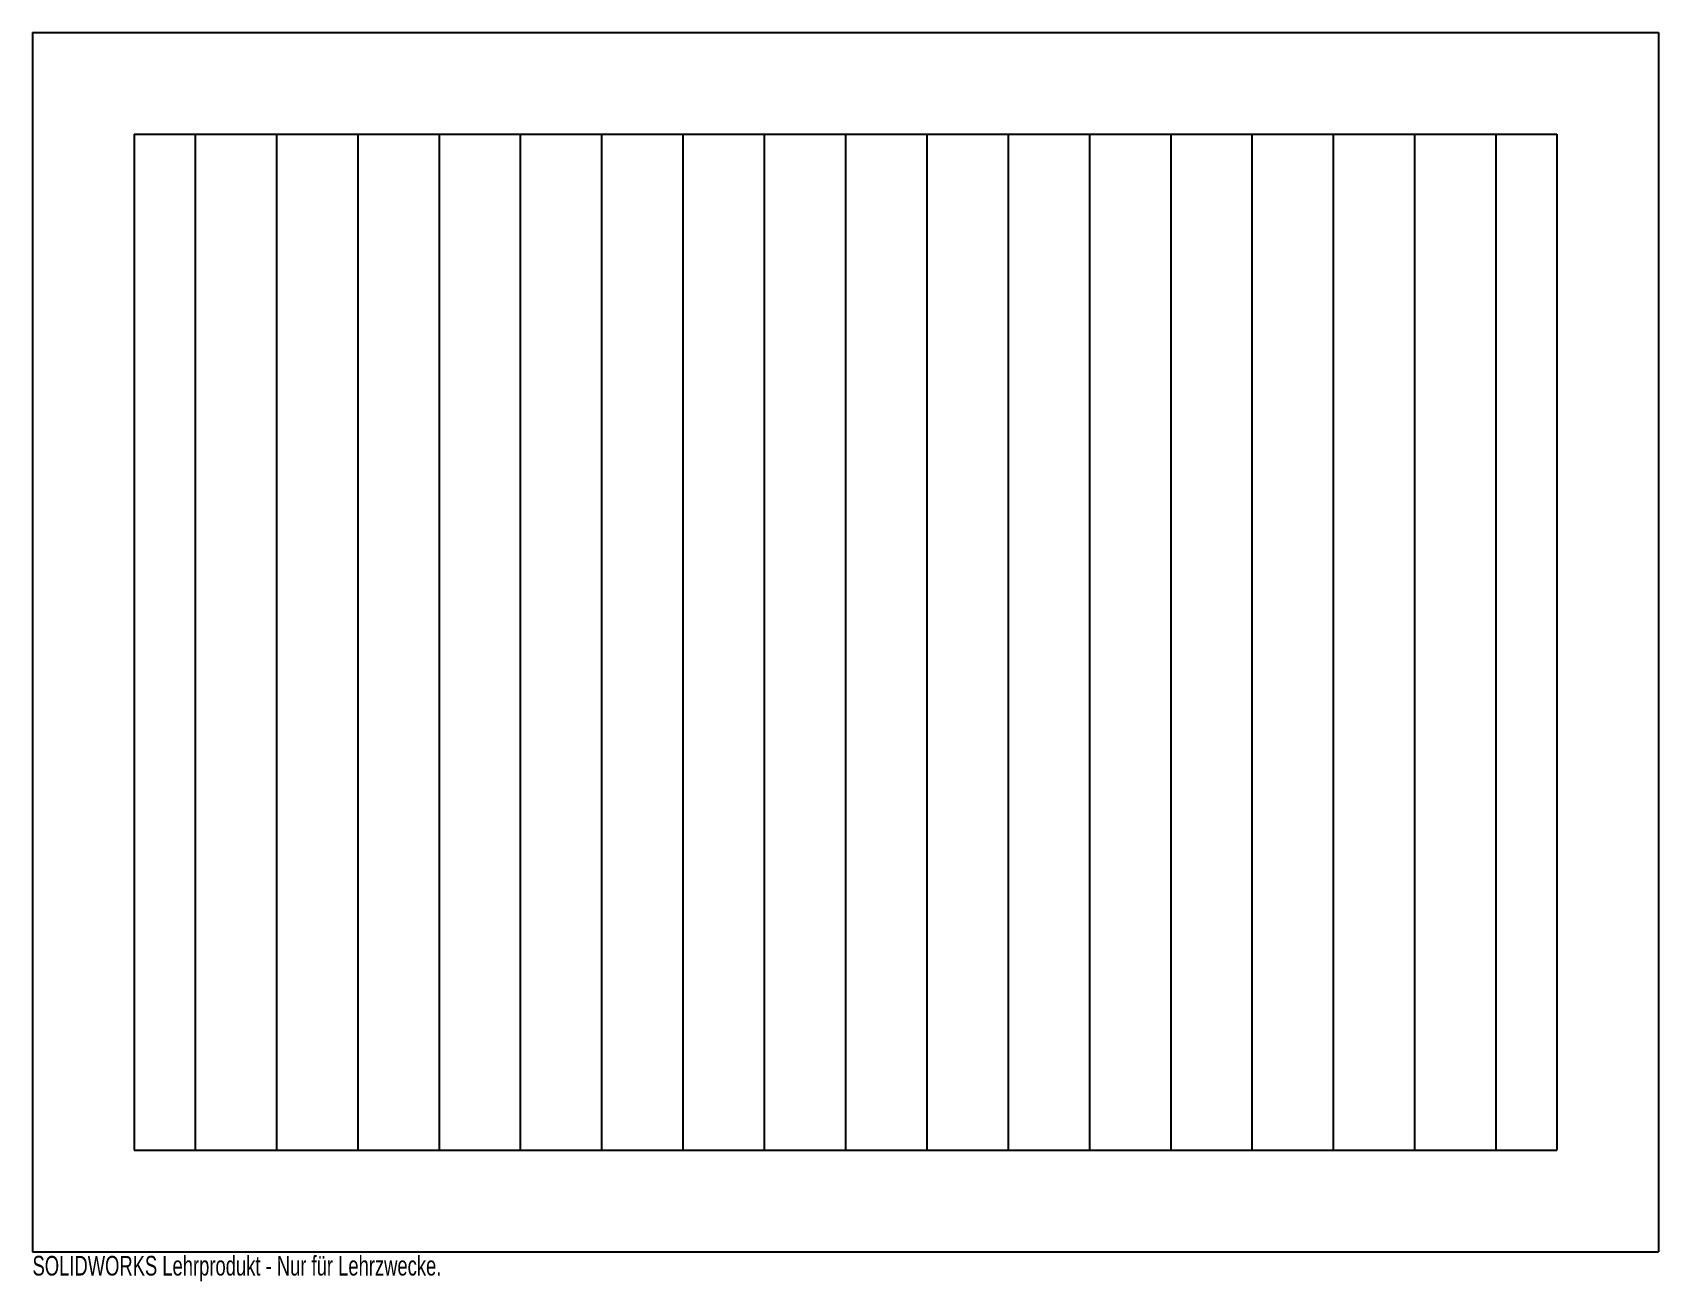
# Model space of a CAD drawing. Header units: millimetres. Extents: x -168 to 232, y -81 to 226.
import ezdxf

# ---------------------------------------------------------------- set-up
doc = ezdxf.new("R2010")
doc.units = ezdxf.units.MM
doc.styles.add('SLDTEXTSTYLE0', font='TXT', dxfattribs={"width": 0.7})

msp = doc.modelspace()

# ---------------------------------------------------------------- linework, layer by layer
at = {"color": 7, "linetype": 'Continuous'}
for p, q in [((-168.03, 226.34), (231.97, 226.34)), ((-168.03, 226.34), (-168.03, -73.66)), ((231.97, 226.34), (231.97, -73.66)), ((-143.03, 201.34), (206.97, 201.34)), ((-143.03, 201.34), (-143.03, -48.66)), ((-128.03, 201.34), (-128.03, -48.66)), ((-108.03, 201.34), (-108.03, -48.66)), ((-88.03, 201.34), (-88.03, -48.66)), ((-68.03, 201.34), (-68.03, -48.66)), ((-48.03, 201.34), (-48.03, -48.66)), ((-28.03, 201.34), (-28.03, -48.66)), ((-8.03, 201.34), (-8.03, -48.66)), ((11.97, 201.34), (11.97, -48.66)), ((31.97, 201.34), (31.97, -48.66)), ((51.97, 201.34), (51.97, -48.66)), ((71.97, 201.34), (71.97, -48.66)), ((91.97, 201.34), (91.97, -48.66)), ((111.97, 201.34), (111.97, -48.66)), ((131.97, 201.34), (131.97, -48.66)), ((151.97, 201.34), (151.97, -48.66)), ((171.97, 201.34), (171.97, -48.66)), ((191.97, 201.34), (191.97, -48.66)), ((206.97, 201.34), (206.97, -48.66)), ((-143.03, -48.66), (206.97, -48.66)), ((-168.03, -73.66), (231.97, -73.66))]:
    msp.add_line(p, q, dxfattribs=at)

# ---------------------------------------------------------------- texts
at = {"color": 7, "linetype": 'Continuous', "insert": (-168.03, -74.67), "char_height": 4.8336, "attachment_point": 1, "style": 'SLDTEXTSTYLE0'}
msp.add_mtext('SOLIDWORKS Lehrprodukt - Nur für Lehrzwecke.', dxfattribs=at)

doc.saveas('drawing.dxf')
